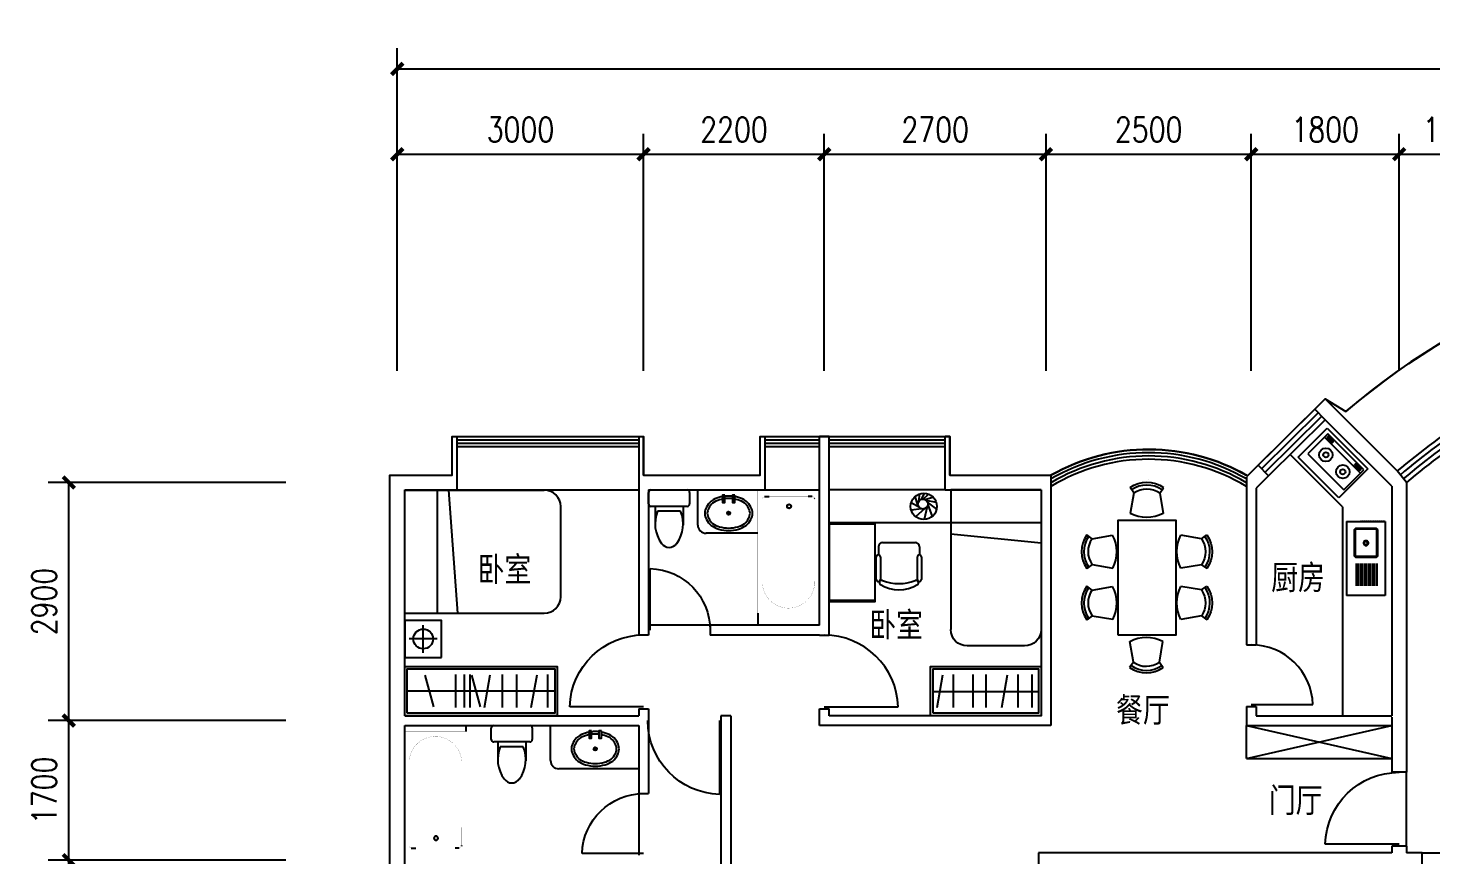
# Model space of a CAD drawing. Header units: millimetres. Extents: x 711 to 40000, y 477 to 37920.
# Drawn here: x 711 to 17795, y 27846 to 37920 of the extents above; entities that cross this region are included whole.
import ezdxf
from ezdxf.enums import TextEntityAlignment as Align

# ---------------------------------------------------------------- set-up
doc = ezdxf.new("R2010")
doc.units = ezdxf.units.MM
doc.linetypes.add('HIDDEN', pattern=[0.375, 0.25, -0.125])
for name, color, linetype in [('GROUND', 2, 'Continuous'), ('JJ', 6, 'Continuous'), ('PUB_DIM', 3, 'Continuous'), ('TEXT', 7, 'Continuous'), ('TOILET', 7, 'Continuous'), ('WALL', 4, 'Continuous'), ('WC', 10, 'Continuous'), ('WINDOW', 5, 'Continuous'), ('WINDOW_TEXT', 7, 'Continuous'), ('轮廓线', 240, 'Continuous')]:
    doc.layers.add(name, color=color, linetype=linetype)
doc.styles.add('-黑体', font='simhei.ttf')
doc.styles.add('DIM_FONT', font='SIMPLEX.shx', dxfattribs={"width": 0.8})
doc.styles.add('SIMPLEX', font='SIMPLEX.SHX')
doc.styles.get("Standard").update_dxf_attribs({"font": 'arial.ttf'})
doc.dimstyles.new('DIMN', dxfattribs={"dimtxt": 300, "dimasz": 1, "dimexe": 250, "dimexo": 300, "dimgap": 150, "dimtad": 1, "dimdec": 0, "dimdsep": 46, "dimtxsty": 'DIM_FONT', "dimblk": '_DIMX', "dimblk1": 'ARCHTICK', "dimblk2": 'ARCHTICK', "dimcen": 0.1, "dimclrt": 7, "dimadec": 0, "dimazin": 0, "dimtfac": 1, "dimtdec": 0, "dimtix": 1, "dimtmove": 2, "dimatfit": 3, "dimldrblk": '_DIMX', "dimfxl": 1, "dimtolj": 1, "dimtzin": 0, "dimarcsym": 0})

# ---------------------------------------------------------------- blocks, each defined once
blk = doc.blocks.new('_DIMX')
at = {"const_width": 50}
blk.add_lwpolyline([(-70, -70), (70, 70)], dxfattribs=at)
blk = doc.blocks.new('*D98')
at = {"layer": 'DEFPOINTS', "color": 0, "transparency": 16777216}
for p in [(1207, 27783), (4148, 27783), (4148, 24083)]:
    blk.add_point(p, dxfattribs=at)
at = {"layer": 'PUB_DIM', "color": 0, "lineweight": -2, "transparency": 16777216}
for p, q in [((3848, 27783), (957, 27783)), ((1207, 24084), (1207, 27782)), ((3848, 24083), (957, 24083))]:
    blk.add_line(p, q, dxfattribs=at)
for p, rotation in [((1207, 27783), 90), ((1207, 24083), 270)]:
    blk.add_blockref('_DIMX', p, dxfattribs=dict(at, rotation=rotation))
at = {"layer": 'PUB_DIM', "color": 7, "transparency": 16777216, "insert": (907, 25933), "char_height": 300, "attachment_point": 5, "rotation": 90, "style": 'DIM_FONT'}
blk.add_mtext('\\A1;3700', dxfattribs=at)
blk = doc.blocks.new('_ARCHTICK')
at = {"color": 0, "linetype": 'ByBlock', "const_width": 0.15}
blk.add_lwpolyline([(-0.5, -0.5), (0.5, 0.5)], dxfattribs=at)
blk = doc.blocks.new('M_E4')
for p, q in [((670, -80), (670, -137)), ((670, -86), (670, -97)), ((670, -663), (670, -614))]:
    blk.add_line(p, q)
at = {"const_width": 1.5}
for points in [[(-750, -750), (-750, 0)], [(-750, 0), (750, 0)], [(750, 0), (750, -750)], [(608, -56), (640, -56)], [(670, -90), (670, -656)], [(670, -663), (670, -655)], [(750, -750), (-750, -750)]]:
    blk.add_lwpolyline(points, dxfattribs=at)
for points in [[(-399, -56, 0.930688), (-388, -693, 0.930688)], [(670, -86, 0.414214), (640, -56, 0.414214)], [(670, -90, 0.041784), (670, -85, 0.412615)], [(640, -693, 0.414214), (670, -663, 0.414214)]]:
    blk.add_lwpolyline(points, format="xyb", dxfattribs=at)
at = {"const_width": 1.5, "flags": 128}
for points in [[(-399, -56), (608, -56)], [(-399, -694), (645, -692)]]:
    blk.add_lwpolyline(points, dxfattribs=at)
for radius in [25, 23]:
    blk.add_circle((550, -381), radius)
blk.add_arc((640, -663), 30, 270, 280.176)
at = {"width": 0.8, "flags": 9}
for tag in ['XSIZE', 'YSIZE']:
    blk.add_attdef(tag, (0, 0), '', height=0.5, dxfattribs=at)
blk = doc.blocks.new('*D87')
at = {"layer": 'DEFPOINTS', "color": 0, "transparency": 16777216}
for p in [(1207, 29483), (4148, 29483), (4148, 27783)]:
    blk.add_point(p, dxfattribs=at)
at = {"layer": 'PUB_DIM', "color": 0, "lineweight": -2, "transparency": 16777216}
for p, q in [((3848, 29483), (957, 29483)), ((1207, 27784), (1207, 29482)), ((3848, 27783), (957, 27783))]:
    blk.add_line(p, q, dxfattribs=at)
for p, rotation in [((1207, 29483), 90), ((1207, 27783), 270)]:
    blk.add_blockref('_DIMX', p, dxfattribs=dict(at, rotation=rotation))
at = {"layer": 'PUB_DIM', "color": 7, "transparency": 16777216, "insert": (907, 28633), "char_height": 300, "attachment_point": 5, "rotation": 90, "style": 'DIM_FONT'}
blk.add_mtext('\\A1;1700', dxfattribs=at)
blk = doc.blocks.new('*D88')
at = {"layer": 'DEFPOINTS', "color": 0, "transparency": 16777216}
for p in [(1207, 32383), (4148, 32383), (4148, 29483)]:
    blk.add_point(p, dxfattribs=at)
at = {"layer": 'PUB_DIM', "color": 0, "lineweight": -2, "transparency": 16777216}
for p, q in [((3848, 32383), (957, 32383)), ((1207, 29484), (1207, 32382)), ((3848, 29483), (957, 29483))]:
    blk.add_line(p, q, dxfattribs=at)
for p, rotation in [((1207, 32383), 90), ((1207, 29483), 270)]:
    blk.add_blockref('_DIMX', p, dxfattribs=dict(at, rotation=rotation))
at = {"layer": 'PUB_DIM', "color": 7, "transparency": 16777216, "insert": (907, 30933), "char_height": 300, "attachment_point": 5, "rotation": 90, "style": 'DIM_FONT'}
blk.add_mtext('\\A1;2900', dxfattribs=at)
blk = doc.blocks.new('M_A2ZXL')
blk.add_line((-0.472, 0), (-0.472, -1))
blk.add_arc((-0.5, 0), 1, 271.6231, 0)
blk = doc.blocks.new('M_E24TTP')
at = {"layer": 'TOILET', "color": 7}
for p, q in [((-170, 200), (-170, 430)), ((170, 200), (170, 430)), ((-220, 200), (220, 200)), ((-140, 260), (140, 260)), ((-250, 30), (-250, 170)), ((220, 0), (-220, 0)), ((250, 170), (250, 30))]:
    blk.add_line(p, q, dxfattribs=at)
for centre, radius, start, end in [((0, 590), 110, 33.4509, 146.5491), ((227, 413), 398, 143.3619, 202.5495), ((-227, 413), 398, 337.4505, 36.6381), ((-220, 170), 30, 90, 180), ((220, 170), 30, 0, 90), ((-220, 30), 30, 180, 270), ((220, 30), 30, 270, 0)]:
    blk.add_arc(centre, radius, start, end, dxfattribs=at)
at = {"style": 'DIM_FONT', "width": 0.8, "flags": 9}
for tag in ['XSIZE', 'YSIZE']:
    blk.add_attdef(tag, (0, 0), '', height=0.5, dxfattribs=at)
blk = doc.blocks.new('_E6GUL')
at = {"layer": 'WC'}
for points in [[(-0.75, 2.03, 0.026429), (-1.19, 1.93, 0.082314), (-2.12, 1.48, 0.114383), (-2.69, 0.76, 0.13438), (-2.9, 0, 0.13438), (-2.69, -0.76, 0.114383), (-2.12, -1.48, 0.082314), (-1.19, -1.93, 0.07067), (0, -2.1, 0.07067), (1.19, -1.93, 0.082314), (2.12, -1.48, 0.114383), (2.69, -0.76, 0.13438), (2.9, 0, 0.137198)], [(-0.75, 1.73, 0.023054), (-1.11, 1.64, 0.082314), (-1.95, 1.24, 0.115519), (-2.43, 0.61, 0.13438), (-2.6, 0, 0.13438), (-2.43, -0.61, 0.115519), (-1.95, -1.24, 0.082314), (-1.11, -1.64, 0.07067), (0, -1.8, 0.07067), (1.11, -1.64, 0.082314), (1.95, -1.24, 0.115519), (2.43, -0.61, 0.13438), (2.6, 0, 0.137558)], [(0.45, 2.08, 0.026396), (0, 2.1, 0.026396), (-0.45, 2.08, 0.082314)], [(0.45, 1.77, 0.028399), (0, 1.8, 0.028399), (-0.45, 1.77, 0.082314)], [(2.9, 0, 0.13438), (2.69, 0.76, 0.114383), (2.12, 1.48, 0.082314), (1.19, 1.93, 0.026429), (0.75, 2.03, 0.027051)], [(2.6, 0, 0.13438), (2.43, 0.61, 0.115519), (1.95, 1.24, 0.082314), (1.11, 1.64, 0.023054), (0.75, 1.73, 0.029229)]]:
    blk.add_lwpolyline(points, format="xyb", dxfattribs=at)
for points in [[(-0.45, 2.2), (-0.75, 2.2), (-0.75, 1.3), (-0.45, 1.3)], [(0.75, 2.2), (0.45, 2.2), (0.45, 1.3), (0.75, 1.3)]]:
    blk.add_lwpolyline(points, close=True, dxfattribs=at)
for radius in [0.2, 0.1]:
    blk.add_circle((0, 0), radius, dxfattribs=at)
at = {"style": 'DIM_FONT', "width": 0.8, "flags": 9}
for tag in ['YSIZE', 'XSIZE']:
    blk.add_attdef(tag, (0, 0), '', height=0.5, dxfattribs=at)
blk = doc.blocks.new('_C18POR')
at = {"layer": 'JJ'}
for p, q in [((0, 0), (0, 1500)), ((0, 1500), (1700, 1500)), ((400, 0), (400, 1500)), ((533, 1500), (644, 0)), ((1900, 200), (1900, 1300)), ((0, 0), (1700, 0))]:
    blk.add_line(p, q, dxfattribs=at)
for centre, start, end in [((1700, 1300), 0, 90), ((1700, 200), 270, 0)]:
    blk.add_arc(centre, 200, start, end, dxfattribs=at)
at = {"style": 'DIM_FONT', "width": 0.8, "flags": 9}
for tag in ['XSIZE', 'YSIZE']:
    blk.add_attdef(tag, (0, 0), '', height=0.5, dxfattribs=at)
blk = doc.blocks.new('_C4CHW')
at = {"layer": 'JJ'}
blk.add_blockref('_C18POR', (0, 0), dxfattribs=at)
at = {"style": 'DIM_FONT', "width": 0.8, "flags": 9}
for tag in ['XSIZE', 'YSIZE']:
    blk.add_attdef(tag, (0, 0), '', height=0.5, dxfattribs=at)
blk = doc.blocks.new('_C4COF')
at = {"layer": 'WALL'}
blk.add_blockref('_C4CHW', (0, 0), dxfattribs=at)
at = {"style": 'DIM_FONT', "width": 0.8, "flags": 9}
for tag in ['XSIZE', 'YSIZE']:
    blk.add_attdef(tag, (0, 0), '', height=0.5, dxfattribs=at)
blk = doc.blocks.new('_C2GBH')
at = {"layer": 'JJ'}
for p, q in [((-225, -55), (-225, -395)), ((-395, -225), (-55, -225))]:
    blk.add_line(p, q, dxfattribs=at)
blk.add_lwpolyline([(-450, 0), (-450, -450), (0, -450), (0, 0)], close=True, dxfattribs=at)
blk.add_circle((-225, -225), 120, dxfattribs=at)
at = {"style": 'DIM_FONT', "width": 0.8, "flags": 9}
for tag in ['XSIZE', 'YSIZE']:
    blk.add_attdef(tag, (0, 0), '', height=0.5, dxfattribs=at)
blk = doc.blocks.new('_C5HQH')
at = {"layer": 'JJ'}
for p, q in [((0, 1096), (1700, 1096)), ((0, -4), (0, 1096)), ((400, -4), (400, 1096)), ((533, 1096), (644, -4)), ((1900, 196), (1900, 896)), ((0, -4), (1700, -4))]:
    blk.add_line(p, q, dxfattribs=at)
for centre, start, end in [((1700, 896), 0, 90), ((1700, 196), 270, 0)]:
    blk.add_arc(centre, 200, start, end, dxfattribs=at)
at = {"style": 'DIM_FONT', "width": 0.8, "flags": 9}
for tag in ['XSIZE', 'YSIZE']:
    blk.add_attdef(tag, (0, 0), '', height=0.5, dxfattribs=at)
blk = doc.blocks.new('M_C18')
at = {"linetype": 'Continuous'}
for p, q in [((-565, 349), (-565, -348)), ((595, 349), (595, -348))]:
    blk.add_line(p, q, dxfattribs=at)
blk.add_lwpolyline([(-582, -348), (-582, 352), (618, 352), (618, -348)], close=True, dxfattribs=at)
at = {"width": 0.8, "flags": 9}
for tag in ['XSIZE', 'YSIZE']:
    blk.add_attdef(tag, (0, 0), '', height=0.5, dxfattribs=at)
blk = doc.blocks.new('M_C5')
for p, q in [((-54, -14), (-154, 45)), ((-71, 21), (-106, 120)), ((-60, 63), (-50, 152)), ((-28, 86), (7, 160)), ((-9, 88), (59, 149)), ((12, 83), (112, 114)), ((26, 75), (152, 50)), ((42, 53), (156, -35)), ((48, 21), (102, -123)), ((-26, -30), (-153, -47)), ((14, -26), (-99, -126)), ((41, -2), (5, -160))]:
    blk.add_line(p, q)
for centre, radius in [((0, 0), 160), ((-11, 28), 60)]:
    blk.add_circle(centre, radius)
at = {"width": 0.8, "flags": 9}
for tag in ['XSIZE', 'YSIZE']:
    blk.add_attdef(tag, (0, 0), '', height=0.5, dxfattribs=at)
blk = doc.blocks.new('M_C32CXI')
for p, q in [((-188, 275), (87, 275)), ((87, 225), (-188, 225)), ((212, 250), (112, 250)), ((262, 200), (262, -200)), ((-188, -225), (87, -225)), ((87, -275), (-188, -275)), ((212, -250), (112, -250))]:
    blk.add_line(p, q)
for centre, radius, start, end in [((111, 0), 426, 148.1092, 211.8908), ((-227, 210), 28.1, 338.7607, 148.1092), ((314, 0), 552, 158.7607, 201.2393), ((-188, 250), 25, 90, 270), ((87, 250), 25, 270, 90), ((212, 200), 50, 0, 90), ((-227, -210), 28.1, 211.8908, 21.2393), ((-188, -250), 25, 90, 270), ((87, -250), 25, 270, 90), ((212, -200), 50, 270, 0)]:
    blk.add_arc(centre, radius, start, end)
at = {"width": 0.8, "flags": 9}
for tag in ['XSIZE', 'YSIZE']:
    blk.add_attdef(tag, (0, 0), '', height=0.5, dxfattribs=at)
blk = doc.blocks.new('M_B0OPK')
for p, q in [((-0.5, 0.5), (0.5, 0.5)), ((0.5, 0.167), (-0.5, 0.167)), ((0.5, -0.167), (-0.5, -0.167)), ((-0.5, -0.5), (0.5, -0.5))]:
    blk.add_line(p, q)
blk = doc.blocks.new('_E9EKO')
at = {"layer": 'WC', "linetype": 'Continuous'}
for p, q in [((-700, 0), (-700, 500)), ((-700, 500), (0, 500)), ((0, 500), (0, 0)), ((0, 0), (-700, 0))]:
    blk.add_line(p, q, dxfattribs=at)
at = {"layer": 'WC'}
for p, q in [((-673, 387), (-673, 44)), ((-51, 387), (-673, 387)), ((-51, 44), (-51, 387)), ((-673, 100), (-51, 100)), ((-673, 44), (-51, 44)), ((-641, 78), (-641, 66)), ((-630, 68), (-630, 52)), ((-566, 68), (-630, 68)), ((-630, 52), (-566, 52)), ((-566, 52), (-566, 68)), ((-549, 77), (-549, 66)), ((-168, 78), (-168, 66)), ((-157, 68), (-157, 52)), ((-93, 68), (-157, 68)), ((-157, 52), (-93, 52)), ((-93, 52), (-93, 68)), ((-76, 77), (-76, 66))]:
    blk.add_line(p, q, dxfattribs=at)
for points in [[(-549, 77, 0.259034), (-551, 80, 0.076276), (-563, 85, 0.036515), (-576, 88, 0.026615), (-595, 89, 0.026615), (-614, 88, 0.036515), (-627, 85, 0.076276), (-639, 80, 0.259034), (-641, 77, 0.078462), (-641, 76, 0.056762)], [(-549, 66, 0.259034), (-551, 70, 0.076276), (-563, 75, 0.036515), (-576, 77, 0.026615), (-595, 78, 0.026615), (-614, 77, 0.036515), (-627, 75, 0.076276), (-639, 70, 0.259034), (-641, 66, 0.259034), (-639, 63, 0.056762), (-630, 59, 0.036515)], [(-566, 57, 0.008736), (-563, 58, 0.076276), (-551, 63, 0.259034), (-549, 66, 0.259034)], [(-76, 77, 0.259034), (-78, 80, 0.076276), (-90, 85, 0.036515), (-103, 88, 0.026615), (-122, 89, 0.026615), (-141, 88, 0.036515), (-154, 85, 0.076276), (-166, 80, 0.259034), (-168, 77, 0.078462), (-168, 76, 0.056762)], [(-76, 66, 0.259034), (-78, 70, 0.076276), (-90, 75, 0.036515), (-103, 77, 0.026615), (-122, 78, 0.026615), (-141, 77, 0.036515), (-154, 75, 0.076276), (-166, 70, 0.259034), (-168, 66, 0.259034), (-166, 63, 0.056762), (-157, 59, 0.036515)], [(-93, 57, 0.008736), (-90, 58, 0.076276), (-78, 63, 0.259034), (-76, 66, 0.259034)]]:
    blk.add_lwpolyline(points, format="xyb", dxfattribs=at)
at = {"layer": 'WC', "linetype": 'Continuous'}
for centre, radius in [((-508, 241), 82.5), ((-508, 241), 31.6), ((-216, 241), 82.5), ((-216, 241), 31.6)]:
    blk.add_circle(centre, radius, dxfattribs=at)
at = {"style": 'DIM_FONT', "width": 0.8, "flags": 9}
for tag in ['XSIZE', 'YSIZE']:
    blk.add_attdef(tag, (0, 0), '', height=0.5, dxfattribs=at)
blk = doc.blocks.new('_E8EJY')
at = {"layer": 'WC', "linetype": 'Continuous'}
for p, q in [((-900, 471), (0, 471)), ((-900, 0), (-900, 471)), ((0, 471), (0, 0)), ((-900, 0), (0, 0))]:
    blk.add_line(p, q, dxfattribs=at)
at = {"layer": 'WC', "linetype": 'HIDDEN'}
blk.add_line((-900, 471), (-900, 171), dxfattribs=at)
at = {"layer": 'WC'}
for p, q in [((-808, 353), (-809, 351)), ((-809, 120), (-809, 351)), ((-807, 357), (-808, 353)), ((-804, 361), (-807, 357)), ((-801, 363), (-804, 361)), ((-797, 363), (-801, 363)), ((-797, 363), (-484, 363)), ((-472, 351), (-472, 120)), ((-387, 367), (-114, 367)), ((-387, 339), (-114, 339)), ((-387, 317), (-114, 317)), ((-387, 289), (-114, 289)), ((-387, 267), (-114, 267)), ((-387, 239), (-114, 239)), ((-387, 217), (-114, 217)), ((-387, 189), (-114, 189)), ((-484, 108), (-797, 108)), ((-387, 167), (-114, 167)), ((-387, 139), (-114, 139)), ((-387, 117), (-114, 117))]:
    blk.add_line(p, q, dxfattribs=at)
blk.add_lwpolyline([(-803, 376), (-478, 376), (-460, 357), (-460, 114), (-478, 96), (-803, 96), (-820, 114), (-820, 357)], close=True, dxfattribs=at)
for points in [[(-472, 351), (-473, 355), (-475, 359), (-478, 362), (-482, 363), (-484, 363)], [(-666, 236), (-665, 225), (-659, 216), (-652, 209), (-642, 206), (-632, 206), (-622, 209), (-614, 216), (-609, 225), (-607, 236), (-609, 246), (-614, 255), (-622, 262), (-632, 266), (-642, 266), (-652, 262), (-659, 255), (-665, 246), (-666, 236)], [(-656, 236), (-655, 229), (-651, 223), (-646, 219), (-640, 216), (-633, 216), (-627, 219), (-622, 223), (-619, 229), (-618, 236), (-619, 242), (-622, 248), (-627, 253), (-633, 255), (-640, 255), (-646, 253), (-651, 248), (-655, 242), (-656, 236)], [(-809, 120), (-808, 116), (-806, 112), (-803, 109), (-799, 108), (-797, 108)], [(-484, 108), (-480, 109), (-476, 111), (-474, 114), (-472, 118), (-472, 120)]]:
    blk.add_lwpolyline(points, dxfattribs=at)
at = {"style": 'DIM_FONT', "width": 0.8, "flags": 9}
for tag in ['XSIZE', 'YSIZE']:
    blk.add_attdef(tag, (0, 0), '', height=0.5, dxfattribs=at)
blk = doc.blocks.new('_C12HYY')
at = {"layer": 'JJ'}
for p, q in [((-121, 174), (-185, 221)), ((-121, 174), (130, 212)), ((-126, -142), (-193, -187)), ((-126, -142), (123, -188))]:
    blk.add_line(p, q, dxfattribs=at)
for centre, radius, start, end in [((102, 12), 356, 143.9219, 214.0241), ((102, 12), 326, 143.9219, 214.0241), ((102, 12), 276, 143.9219, 214.0241), ((-249, 18), 425, 330.9005, 27.0455)]:
    blk.add_arc(centre, radius, start, end, dxfattribs=at)
at = {"style": 'DIM_FONT', "width": 0.8, "flags": 9}
for tag in ['XSIZE', 'YSIZE']:
    blk.add_attdef(tag, (-24, 18), '', height=0.5, rotation=356.9059, dxfattribs=at)
for tag in ['XSIZE', 'YSIZE']:
    blk.add_attdef(tag, (0, 0), '', height=0.5, dxfattribs=at)
blk = doc.blocks.new('_C11DKQ')
at = {"layer": 'JJ'}
for p, q in [((-1166, 312), (-1212, 377)), ((-849, 313), (-804, 379)), ((-541, 312), (-587, 377)), ((-224, 313), (-179, 379)), ((-1166, 312), (-1207, 62)), ((-849, 313), (-807, 63)), ((-541, 312), (-582, 62)), ((-224, 313), (-182, 63)), ((332, -194), (82, -153)), ((332, -194), (397, -148)), ((333, -511), (83, -553)), ((333, -511), (399, -556))]:
    blk.add_line(p, q, dxfattribs=at)
blk.add_lwpolyline([(-1400, -700), (0, -700), (0, 0), (-1400, 0)], close=True, dxfattribs=at)
for centre, radius, start, end in [((-1007, 87), 356, 55.1246, 125.2269), ((-1007, 87), 326, 55.1246, 125.2269), ((-1007, 87), 276, 55.1246, 125.2269), ((-382, 87), 356, 55.1246, 125.2269), ((-382, 87), 326, 55.1246, 125.2269), ((-382, 87), 276, 55.1246, 125.2269), ((-1008, 438), 425, 242.1033, 298.2483), ((-383, 438), 425, 242.1033, 298.2483), ((458, -352), 425, 152.1033, 208.2483), ((107, -353), 326, 325.1246, 35.2269), ((107, -353), 356, 325.1246, 35.2269), ((107, -353), 276, 325.1246, 35.2269)]:
    blk.add_arc(centre, radius, start, end, dxfattribs=at)
at = {"layer": 'JJ', "xscale": -1}
for p, rotation in [((-1604, -344), 178.7972248939161), ((-1021, -894), 268.7972248939161), ((-396, -894), 268.7972248939161)]:
    blk.add_blockref('_C12HYY', p, dxfattribs=dict(at, rotation=rotation))
at = {"style": 'DIM_FONT', "width": 0.8, "flags": 9}
for tag in ['XSIZE', 'YSIZE']:
    blk.add_attdef(tag, (0, 0), '', height=0.5, dxfattribs=at)

msp = doc.modelspace()

# ---------------------------------------------------------------- linework, layer by layer
at = {"layer": 'GROUND'}
for p, q in [((9017.5, 30644.4), (8267.5, 30644.4)), ((17497.5, 27953.1), (17497.5, 28853.1)), ((8147.5, 28593), (8147.5, 27843)), ((17686.9, 27873), (18586.9, 27873))]:
    msp.add_line(p, q, dxfattribs=at)
at = {"layer": 'JJ'}
for p, q in [((16717.5, 32089.1), (16082.9, 32723.7)), ((5937.5, 32293), (8147.5, 32293)), ((8866.9, 31865.7), (8866.9, 32293)), ((16717.5, 32089.1), (16717.5, 29543)), ((11947.5, 31893), (10467.5, 31893)), ((9597.5, 31765.7), (8966.9, 31765.7)), ((9597.5, 30793), (9597.5, 30644.4)), ((5650.6, 29649.9), (5547.1, 30036.2)), ((5920.9, 29643), (5920.9, 30043)), ((6025.7, 29643), (6025.7, 30043)), ((6094, 29643), (6094, 30043)), ((6219.9, 29649.9), (6116.4, 30036.2)), ((6270.1, 29644.6), (6339.5, 30038.6)), ((6490.2, 29643), (6490.2, 30043)), ((6663.2, 29643), (6663.2, 30043)), ((6839.4, 29644.6), (6908.8, 30038.6)), ((7039.4, 29643), (7039.4, 30043)), ((11782.1, 29644.6), (11851.6, 30038.6)), ((11982.1, 29643), (11982.1, 30043)), ((12220.2, 29643), (12220.2, 30043)), ((12378.5, 29643), (12378.5, 30043)), ((12569.4, 29644.6), (12638.8, 30038.6)), ((12769.4, 29643), (12769.4, 30043)), ((12938.7, 29643), (12938.7, 30043)), ((7125.4, 29843), (5327.5, 29843)), ((11732.3, 29839.4), (13017.5, 29839.4)), ((6047.5, 29350.4), (6047.5, 29423)), ((7074.3, 28995.7), (7074.3, 29423)), ((15547.5, 29023), (15547.5, 29423)), ((15547.5, 29023), (17317.5, 29423)), ((15547.5, 29423), (17317.5, 29023)), ((8147.5, 28895.7), (7174.3, 28895.7)), ((15547.5, 29023), (17317.5, 29023))]:
    msp.add_line(p, q, dxfattribs=at)
for points in [[(5297.5, 29543), (5297.5, 30143), (7155.4, 30143), (7155.4, 29543)], [(5327.5, 29573), (5327.5, 30113), (7125.4, 30113), (7125.4, 29573)], [(11702.3, 29543), (11702.3, 30143), (13047.5, 30143), (13047.5, 29543)], [(11732.3, 29573), (11732.3, 30113), (13017.5, 30113), (13017.5, 29573)]]:
    msp.add_lwpolyline(points, close=True, dxfattribs=at)
for centre in [(8966.9, 31865.7), (7174.3, 28995.7)]:
    msp.add_arc(centre, 100, 180, 270, dxfattribs=at)
at = {"layer": 'WALL'}
for p, q in [((16507.8, 33401.9), (16380.5, 33275.8)), ((17385.4, 32524), (16507.8, 33401.9)), ((16507.2, 33147.9), (16380.5, 33275.8)), ((17317.5, 32337.6), (16507.2, 33147.9)), ((5877.5, 32473), (5877.5, 32943)), ((5877.5, 32943), (5937.5, 32943)), ((5937.5, 32293), (5937.5, 32943)), ((8147.5, 32943), (8147.5, 30527.2)), ((8147.5, 32943), (8207.5, 32943)), ((8207.5, 32473), (8207.5, 32943)), ((9627.5, 32473), (9627.5, 32943)), ((9627.5, 32943), (9687.5, 32943)), ((9687.5, 32293), (9687.5, 32943)), ((10347.5, 30644.4), (10347.5, 32943)), ((10467.5, 32943), (10347.5, 32943)), ((10467.5, 30524.4), (10467.5, 32943)), ((11877.5, 32293), (11877.5, 32943)), ((11937.5, 32943), (11877.5, 32943)), ((11937.5, 32473), (11937.5, 32943)), ((5117.5, 27723), (5117.5, 32473)), ((5117.5, 32473), (5877.5, 32473)), ((8147.5, 32473), (8147.5, 32473)), ((8207.5, 32473), (9627.5, 32473)), ((11937.5, 32473), (13167.5, 32473)), ((13167.5, 32473), (13167.5, 29423)), ((15691.4, 32592.9), (15548.8, 32451.5)), ((15818.1, 32465.1), (15667.5, 32315.8)), ((15818.1, 32465.1), (15691.4, 32592.9)), ((17497.5, 32383), (17385, 32524.4)), ((5297.5, 32293), (5937.5, 32293)), ((5297.5, 29543), (5297.5, 32293)), ((8267.5, 32293), (8267.5, 30644.4)), ((8267.5, 32293), (9687.5, 32293)), ((11877.5, 32293), (13047.5, 32293)), ((13047.5, 32293), (13047.5, 29543)), ((15547.5, 32450.3), (15547.5, 30406.3)), ((15667.5, 32315.8), (15667.5, 30406.3)), ((17317.5, 32337.6), (17317.5, 29543)), ((17497.5, 32383), (17497.5, 28853.1)), ((8267.5, 30644.4), (8267.5, 30524.4)), ((10347.5, 30644.4), (9017.5, 30644.4)), ((9017.5, 30644.4), (9017.5, 30524.4)), ((8147.5, 30527.2), (8267.5, 30527.2)), ((10347.5, 30524.4), (9017.5, 30524.4)), ((10347.5, 30524.4), (10467.5, 30524.4)), ((15547.5, 30406.3), (15667.5, 30406.3)), ((8147.5, 29627.2), (8147.5, 29543)), ((8147.5, 29627.2), (8267.5, 29627.2)), ((8267.5, 29627.2), (8267.5, 29543)), ((10347.5, 29423), (10347.5, 29624.4)), ((10347.5, 29624.4), (10467.5, 29624.4)), ((10467.5, 29543), (10467.5, 29624.4)), ((15547.5, 29656.3), (15547.5, 29423)), ((15547.5, 29656.3), (15667.5, 29656.3)), ((15667.5, 29656.3), (15667.5, 29543)), ((5297.5, 29543), (8147.5, 29543)), ((5297.5, 27723), (5297.5, 29423)), ((5297.5, 29423), (8147.5, 29423)), ((8147.5, 29423), (8147.5, 28593)), ((8267.5, 29543), (8267.5, 29423)), ((8267.5, 29423), (8267.5, 28593)), ((9267.5, 29543), (9147.5, 29543)), ((9147.5, 29543), (9147.5, 29423)), ((9147.5, 29423), (9147.5, 23993)), ((9267.5, 29543), (9267.5, 24143)), ((13167.5, 29423), (10347.5, 29423)), ((13047.5, 29543), (10467.5, 29543)), ((15547.5, 29423), (17317.5, 29423)), ((15667.5, 29543), (17317.5, 29543)), ((17317.5, 29523), (17317.5, 28853.1)), ((17497.5, 28853.1), (17317.5, 28853.1)), ((8147.5, 28593), (8267.5, 28593)), ((13017.5, 27873), (13017.5, 24173)), ((17317.5, 27873), (13017.5, 27873)), ((17497.5, 27953.1), (17317.5, 27953.1)), ((17317.5, 27953.1), (17317.5, 27873)), ((17497.5, 27953.1), (17497.5, 27873)), ((17686.9, 27873), (17497.5, 27873)), ((17686.9, 27693), (17686.9, 27873))]:
    msp.add_line(p, q, dxfattribs=at)
at = {"layer": 'WINDOW'}
for p, q in [((5937.5, 32943), (8177.5, 32943)), ((5937.5, 32903), (8147.5, 32903)), ((5937.5, 32863), (8147.5, 32863)), ((5937.5, 32823), (8147.5, 32823)), ((9687.5, 32943), (10347.5, 32943)), ((9687.5, 32903), (10347.5, 32903)), ((9687.5, 32863), (10347.5, 32863)), ((9687.5, 32823), (10347.5, 32823)), ((10467.5, 32943), (11877.5, 32943)), ((10467.5, 32903), (11877.5, 32903)), ((10467.5, 32863), (11877.5, 32863)), ((10467.5, 32823), (11877.5, 32823)), ((9687.5, 32293), (10347.5, 32293)), ((11877.5, 32293), (10467.5, 32293))]:
    msp.add_line(p, q, dxfattribs=at)
for centre, radius, start, end in [((22407.5, 26641.2), 8692.4, 49.01611, 130.53479), ((22407.5, 26641.2), 7734.9, 113.55541, 130.53479), ((22407.5, 26641.2), 7674.9, 113.57871, 130.53479), ((22407.5, 26641.2), 7614.9, 113.60238, 130.53479), ((22407.5, 26641.2), 7554.9, 113.62642, 130.53479), ((14357.5, 30373.2), 2333.6, 59.34075, 120.661), ((14357.5, 30373.2), 2413.6, 60.06146, 119.54089), ((14357.5, 30373.2), 2373.6, 59.91183, 120.08988), ((14357.5, 30373.2), 2293.6, 58.74911, 121.25269)]:
    msp.add_arc(centre, radius, start, end, dxfattribs=at)
at = {"layer": '轮廓线'}
msp.add_lwpolyline([(5117.5, 27723), (5117.5, 32473), (5877.5, 32473), (5877.5, 32943), (8207.5, 32943), (8207.5, 32473), (9627.5, 32473), (9627.5, 32943), (11937.5, 32943), (11937.5, 32473), (13167.5, 32473, -0.2655162), (15562.1, 32464.7), (16507.8, 33401.9), (16758.2, 33247.5, -0.178734), (22407.5, 35333.6, -0.178734)], format="xyb", dxfattribs=at)

# ---------------------------------------------------------------- block references
at = {"layer": 'JJ'}
for name, p, rotation in [('_E9EKO', (16533.3, 33044.2), 135.0000000001365), ('M_E24TTP', (8517.5, 32293), 180), ('M_E4', (9597.5, 31543), 90), ('_E8EJY', (16767.5, 31008.8), 269.9999999998635), ('M_C32CXI', (11316.1, 31389.9), 90), ('_C2GBH', (5297.5, 30252.6), 179.9999999998636), ('M_E24TTP', (6601.3, 29423), 180)]:
    msp.add_blockref(name, p, dxfattribs=dict(at, rotation=rotation))
for name, p in [('_C4COF', (5297.5, 30791)), ('M_C5', (11619, 32092.3))]:
    msp.add_blockref(name, p, dxfattribs=at)
at = {"layer": 'JJ', "xscale": -1}
for name, p, rotation in [('_C5HQH', (13043.4, 32293), 90.00000000013638), ('_C11DKQ', (14687.2, 31923.4), 270.0000000001365), ('M_E4', (5297.5, 28600.4), 90)]:
    msp.add_blockref(name, p, dxfattribs=dict(at, rotation=rotation))
at = {"layer": 'JJ', "xscale": -0.8, "yscale": 0.8, "zscale": 0.8, "rotation": 270}
msp.add_blockref('M_C18', (10746, 31398.3), dxfattribs=at)
at = {"layer": 'WC', "xscale": 100, "yscale": 100, "zscale": 100, "rotation": 359.9999999998636}
for p in [(9242.8, 32008.7), (7618.5, 29138.7)]:
    msp.add_blockref('_E6GUL', p, dxfattribs=at)
at = {"layer": 'WINDOW'}
for name, p, xscale, yscale, zscale, rotation in [('M_B0OPK', (16099.3, 32870.4), 970.0911966820252, 179.9999993592456, 970.0911966820252, 44.740255153), ('M_A2ZXL', (8642.5, 30584.4), -750, 750, 750, 180), ('M_A2ZXL', (8207.5, 30077.2), -900, 900, 900, 270), ('M_A2ZXL', (10407.5, 30074.4), -900, -900, 900, 270), ('M_A2ZXL', (15607.5, 30031.3), 750, 750, 750, 90), ('M_A2ZXL', (17407.5, 28403.1), -900, 900, 900, 270), ('M_A2ZXL', (8207.5, 28218), -750, 750, 750, 270)]:
    msp.add_blockref(name, p, dxfattribs=dict(at, xscale=xscale, yscale=yscale, zscale=zscale, rotation=rotation))
at = {"layer": 'WINDOW', "xscale": -900, "yscale": 900, "zscale": 900}
msp.add_blockref('M_A2ZXL', (8707.5, 29483), dxfattribs=at)

# ---------------------------------------------------------------- texts
at = {"layer": 'TEXT', "style": '-黑体', "width": 0.8}
for s, p in [('卧室', (6185.1, 31178.1)), ('厨房', (15849.6, 31079.6)), ('卧室', (10954, 30501.8)), ('餐厅', (13959.9, 29464.1)), ('门厅', (15820.5, 28364.4))]:
    msp.add_text(s, height=300, dxfattribs=at).set_placement(p)
at = {"layer": 'WINDOW_TEXT', "style": 'SIMPLEX', "flags": 9}
msp.add_attdef('A', text='', height=1, rotation=179.97379, dxfattribs=at).set_placement((14358.8, 32420.3), align=Align.MIDDLE)

# ---------------------------------------------------------------- dimensions: what is measured, and where the dimension line sits
at = {"layer": 'PUB_DIM'}
for base, p1, p2 in [((39607.5, 37423), (5207.5, 33442.1), (39607.5, 33442.1)), ((8207.5, 36383), (5207.5, 33442.1), (8207.5, 33442.1)), ((10407.5, 36383), (8207.5, 33442.1), (10407.5, 33442.1)), ((13107.5, 36383), (10407.5, 33442.1), (13107.5, 33442.1)), ((15607.5, 36383), (13107.5, 33442.1), (15607.5, 33442.1)), ((17407.5, 36383), (15607.5, 33442.1), (17407.5, 33442.1)), ((18807.5, 36383), (17407.5, 33442.1), (18807.5, 33442.1))]:
    msp.add_linear_dim(base=base, p1=p1, p2=p2, dimstyle='DIMN', dxfattribs=at).render()
for base, p1, p2, picture, middle in [((1207.5, 32383), (4148.4, 29483), (4148.4, 32383), '*D88', (907.5, 30933)), ((1207.5, 29483), (4148.4, 27783), (4148.4, 29483), '*D87', (907.5, 28633)), ((1207.5, 27783), (4148.4, 24083), (4148.4, 27783), '*D98', (907.5, 25933))]:
    dim = msp.add_linear_dim(base=base, p1=p1, p2=p2, angle=90, dimstyle='DIMN', dxfattribs=at)
    dim.commit()
    dim.dimension.update_dxf_attribs({"geometry": picture, "text_midpoint": middle})

doc.saveas('drawing.dxf')
